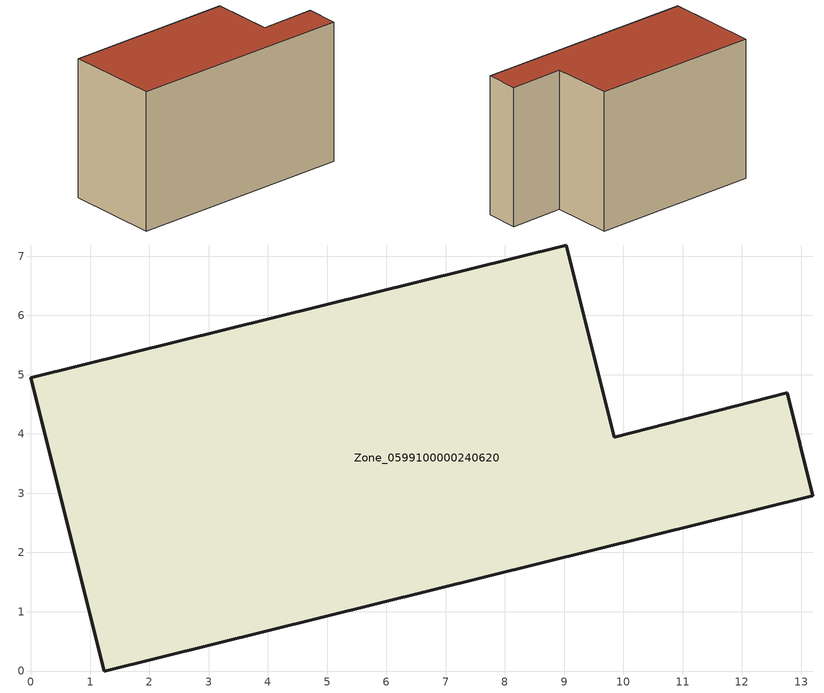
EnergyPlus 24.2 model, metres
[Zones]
Zone_0599100000240620
 floor ground (C_G): 1.24,0 0,4.95 9.03,7.19 9.84,3.95 12.76,4.7 13.19,2.96 z0
 wall outside (C_F): 9.84,3.95 9.03,7.19 0,4.95 1.24,0 13.19,2.96 12.76,4.7 9.84,3.95 z0:7.59
 roof outside (C_R): 13.19,2.96 12.76,4.7 9.84,3.95 9.03,7.19 0,4.95 1.24,0 z7.59
[BUILDING]
Pand.0599100000240620: North Axis=0; Terrain=City; Loads Convergence Tolerance Value=0.04; Temperature Convergence Tolerance Value=0.4; Solar Distribution=FullExterior; Maximum Number of Warmup Days=25; Minimum Number of Warmup Days=1
[Site:Location]
Rotterdam.The.Hague.AP_ZH_NLD Design_Conditions: Latitude=51.96; Longitude=4.45; Time Zone=1; Elevation=-4.5
[SITE:GROUNDTEMPERATURE:BUILDINGSURFACE]
18, 18, 18, 18, 18, 18, 18, 18, 18, 18, 18, 18
[MATERIAL] Thermal Absorptance=0.9; Solar Absorptance=0.7; Visible Absorptance=0.7
Name | Roughness | Thickness | Conductivity | Density | Specific Heat
G.TI.1975-1991 | MediumSmooth | 0.15 | 0.288461 | 540 | 1210
F.TI.1975-1991 | Rough | 0.3 | 0.230769 | 1920 | 840
R.TI.1975-1991 | MediumRough | 0.2 | 0.153846 | 1500 | 1000
[CONSTRUCTION]
C_G: G.TI.1975-1991
C_F: F.TI.1975-1991
C_R: R.TI.1975-1991
[ZONE]
Zone_0599100000240620: Type=1; Multiplier=1; Ceiling Height=Autocalculate; Volume=Autocalculate; Floor Area=autocalculate; Part of Total Floor Area=Yes
[ZONEINFILTRATION:DESIGNFLOWRATE]
Infil_Zone_0599100000240620: Zone or ZoneList or Space or SpaceList=Zone_0599100000240620; Schedule=AlwaysOn; Design Flow Rate Calculation Method=Flow/Area; Flow Rate per Floor Area=0.003; Constant Term Coefficient=1; Temperature Term Coefficient=0; Velocity Term Coefficient=0; Velocity Squared Term Coefficient=0
[HVACTEMPLATE:ZONE:IDEALLOADSAIRSYSTEM]
Zone_0599100000240620: Maximum Heating Supply Air Temperature=50; Minimum Cooling Supply Air Temperature=13; Maximum Heating Supply Air Humidity Ratio=0.0156; Minimum Cooling Supply Air Humidity Ratio=0.0077; Heating Limit=NoLimit; Cooling Limit=NoLimit; Dehumidification Control Type=ConstantSensibleHeatRatio; Cooling Sensible Heat Ratio=0.7; Dehumidification Setpoint=60; Humidification Control Type=None; Humidification Setpoint=30; Outdoor Air Method=None; Outdoor Air Flow Rate per Person=0.00944; Outdoor Air Flow Rate per Zone Floor Area=0; Outdoor Air Flow Rate per Zone=0; Demand Controlled Ventilation Type=None; Outdoor Air Economizer Type=NoEconomizer; Heat Recovery Type=None; Sensible Heat Recovery Effectiveness=0.7; Latent Heat Recovery Effectiveness=0.65
[ZONECONTROL:THERMOSTAT]
ThermostatControl_Zone_0599100000240620: Zone or ZoneList=Zone_0599100000240620; Control Type Schedule=DualSetpointControlType; Control 1=Thermostat_Zone_0599100000240620; Temperature Difference Between Cutout And Setpoint=0
[THERMOSTATSETPOINT:DUALSETPOINT]
Thermostat_Zone_0599100000240620: Heating Setpoint Temperature Schedule=HeatingSetpoint_Zone_0599100000240620; Cooling Setpoint Temperature Schedule=CoolingSetpoint_Zone_0599100000240620
[SCHEDULE:COMPACT]
HeatingSetpoint_Zone_0599100000240620: Through: 12/31, For: AllDays, Until: 24:00, 21
CoolingSetpoint_Zone_0599100000240620: Through: 12/31, For: AllDays, Until: 24:00, 24
DualSetpointControlType: Through: 12/31, For: AllDays, Until: 24:00, 4
AlwaysOn: Through: 12/31, For: AllDays, Until: 24:00, 1
